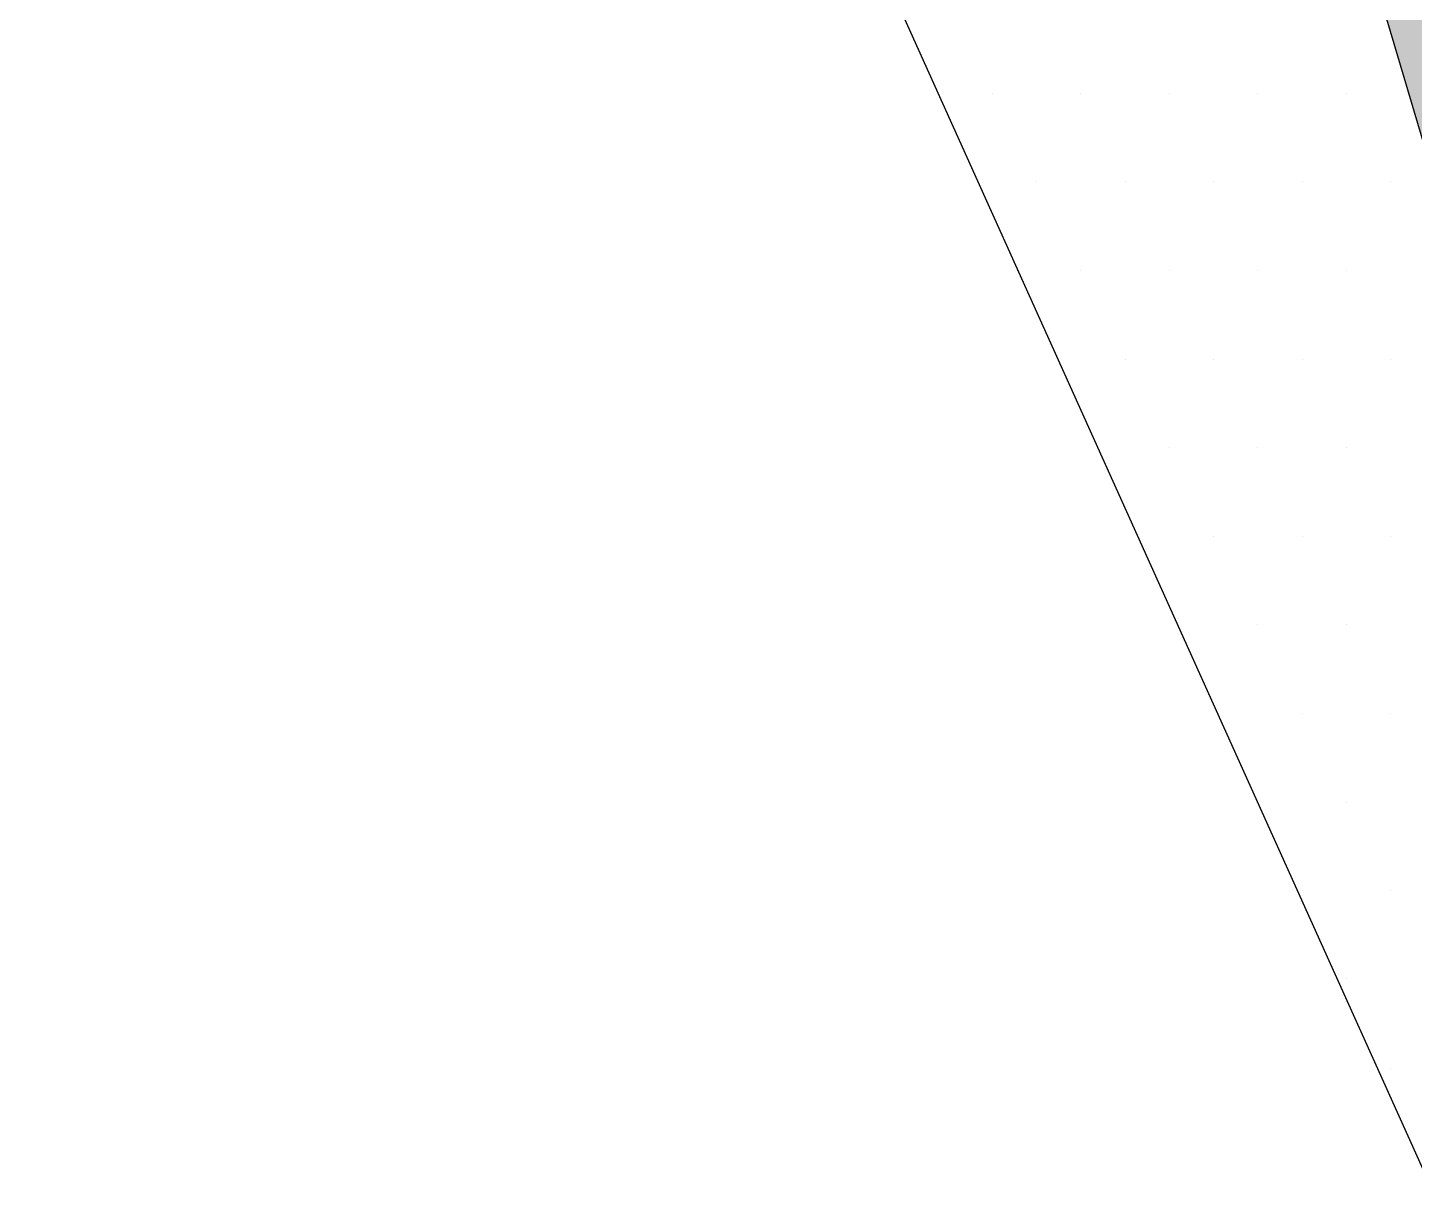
# Model space of a CAD drawing. Header units: metres. Extents: x 9606 to 9900, y 4805 to 4952.
# Drawn here: x 9863.7706 to 9864.0577, y 4855.0072 to 4855.25 of the extents above; entities that cross this region are included whole.
import ezdxf

# ---------------------------------------------------------------- set-up
doc = ezdxf.new("R2010")
doc.units = ezdxf.units.M
doc.header["$LTSCALE"] = 2
doc.linetypes.add('CACHEX2', pattern=[0.75, 0.5, -0.25])
for name, color, linetype in [('CARTOUCHE', 7, 'Continuous'), ('LOGO', 4, 'Continuous'), ('rosace', 7, 'Continuous')]:
    doc.layers.add(name, color=color, linetype=linetype)

# ---------------------------------------------------------------- blocks, each defined once
blk = doc.blocks.new('A$C715108E3')
at = {"layer": 'LOGO', "color": 131}
for p, q in [((-13.8838, 0.0618), (-13.8838, 0.0618)), ((-13.827, 0.0618), (-13.827, 0.0618)), ((-13.7351, 0.0618), (-13.7351, 0.0618)), ((-13.6439, 0.0618), (-13.6439, 0.0618)), ((-13.5518, 0.0618), (-13.5518, 0.0618)), ((-13.46, 0.0618), (-13.46, 0.0618)), ((-13.8423, -0.0294), (-13.8423, -0.0294)), ((-13.7814, -0.0294), (-13.7814, -0.0294)), ((-13.6894, -0.0294), (-13.6894, -0.0294)), ((-13.5976, -0.0294), (-13.5976, -0.0294)), ((-13.5061, -0.0294), (-13.5061, -0.0294)), ((-13.4143, -0.0294), (-13.4143, -0.0294)), ((-13.8011, -0.1218), (-13.8011, -0.1218)), ((-13.7351, -0.1218), (-13.7351, -0.1218)), ((-13.6439, -0.1218), (-13.6439, -0.1218)), ((-13.5518, -0.1218), (-13.5518, -0.1218)), ((-13.46, -0.1218), (-13.46, -0.1218)), ((-13.7591, -0.2131), (-13.7591, -0.2131)), ((-13.6894, -0.2131), (-13.6894, -0.2131)), ((-13.5976, -0.2131), (-13.5976, -0.2131)), ((-13.5061, -0.2131), (-13.5061, -0.2131)), ((-13.4143, -0.2131), (-13.4143, -0.2131)), ((-13.7177, -0.3047), (-13.7177, -0.3047)), ((-13.6439, -0.3047), (-13.6439, -0.3047)), ((-13.5518, -0.3047), (-13.5518, -0.3047)), ((-13.46, -0.3047), (-13.46, -0.3047)), ((-13.6765, -0.3969), (-13.6765, -0.3969)), ((-13.5976, -0.3969), (-13.5976, -0.3969)), ((-13.5061, -0.3969), (-13.5061, -0.3969)), ((-13.4143, -0.3969), (-13.4143, -0.3969)), ((-13.6351, -0.4884), (-13.6351, -0.4884)), ((-13.5518, -0.4884), (-13.5518, -0.4884)), ((-13.46, -0.4884), (-13.46, -0.4884)), ((-13.5938, -0.5799), (-13.5938, -0.5799)), ((-13.5061, -0.5799), (-13.5061, -0.5799)), ((-13.4143, -0.5799), (-13.4143, -0.5799)), ((-13.5526, -0.6724), (-13.5526, -0.6724)), ((-13.5518, -0.6724), (-13.5518, -0.6724)), ((-13.46, -0.6724), (-13.46, -0.6724)), ((-13.511, -0.7635), (-13.511, -0.7635)), ((-13.5061, -0.7635), (-13.5061, -0.7635)), ((-13.4143, -0.7635), (-13.4143, -0.7635)), ((-13.4698, -0.855), (-13.4698, -0.855)), ((-13.46, -0.855), (-13.46, -0.855)), ((-13.4285, -0.9474), (-13.4285, -0.9474)), ((-13.4143, -0.9474), (-13.4143, -0.9474))]:
    blk.add_line(p, q, dxfattribs=at)
blk.add_lwpolyline([(-17.4242, -1.4573), (-18.4152, -2.5691), (-18.6566, -2.9311), (-18.705, -3.0278), (-11.9873, -3.7284), (-11.0696, -3.3901), (-10.6346, -2.9311), (-6.8859, 2.3168), (-8.5773, 2.3168), (-9.0123, 2.2688), (-11.5252, -1.2823), (-12.7091, 1.3505), (-13.4102, 1.1331), (-14.1349, 0.795), (-14.1589, 0.6743), (-12.951, -2.0066)], close=True, dxfattribs=at)
blk = doc.blocks.new('A$C581E6685')
at = {"layer": 'rosace'}
blk.add_hatch(color=140, dxfattribs=at).paths.add_polyline_path([(-45.3965, 37.4846), (-41.9745, 25.9278), (-41.7809, 23.8865), (-42.0615, 23.3525), (-44.9268, 21.9767), (-53.1072, 18.3767), (-40.8028, 21.6905), (-39.5666, 22.0268), (-38.2746, 22.2236), (-38.1337, 21.2132), (-33.6363, 11.1845), (-36.0802, 21.4612), (-37.3405, 24.3346), (-37.4251, 24.9804), (-36.9477, 25.4853), (-26.3566, 30.2032), (-37.8747, 26.8339), (-39.7286, 26.4119), (-40.3751, 26.6371), (-40.684, 26.8894)])
at = {"layer": 'rosace', "color": 140}
blk.add_lwpolyline([(-45.3965, 37.4846), (-41.9745, 25.9278), (-41.7804, 23.8865), (-42.0615, 23.3525), (-44.9268, 21.9767), (-53.1072, 18.3767), (-40.8028, 21.6905), (-39.5666, 22.0268), (-38.2739, 22.2236), (-38.1337, 21.2132), (-33.6358, 11.1845), (-36.0802, 21.4612), (-37.3405, 24.3346), (-37.4251, 24.9804), (-36.9477, 25.4853), (-26.3566, 30.2032), (-37.8741, 26.8339), (-39.7286, 26.4119), (-40.3748, 26.6371), (-40.6836, 26.8894)], close=True, dxfattribs=at)
at = {"layer": 'rosace', "color": 32, "linetype": 'CACHEX2', "ltscale": 1.5}
blk.add_ellipse((-38.0538, 23.8138), major_axis=(-19.0311, -3.534), ratio=0.590567, dxfattribs=at)
at = {"layer": 'rosace', "color": 32}
blk.add_ellipse((-37.6144, 23.8499), major_axis=(-13.5768, -4.2839), ratio=0.791971, dxfattribs=at)
at = {"layer": 'CARTOUCHE'}
blk.add_blockref('A$C715108E3', (-31.6739, 36.3189), dxfattribs=at)

msp = doc.modelspace()

# ---------------------------------------------------------------- block references
at = {"layer": 'CARTOUCHE', "xscale": 0.2, "yscale": 0.2, "zscale": 0.2}
msp.add_blockref('A$C581E6685', (9873.0705, 4847.96026), dxfattribs=at)

doc.saveas('drawing.dxf')
